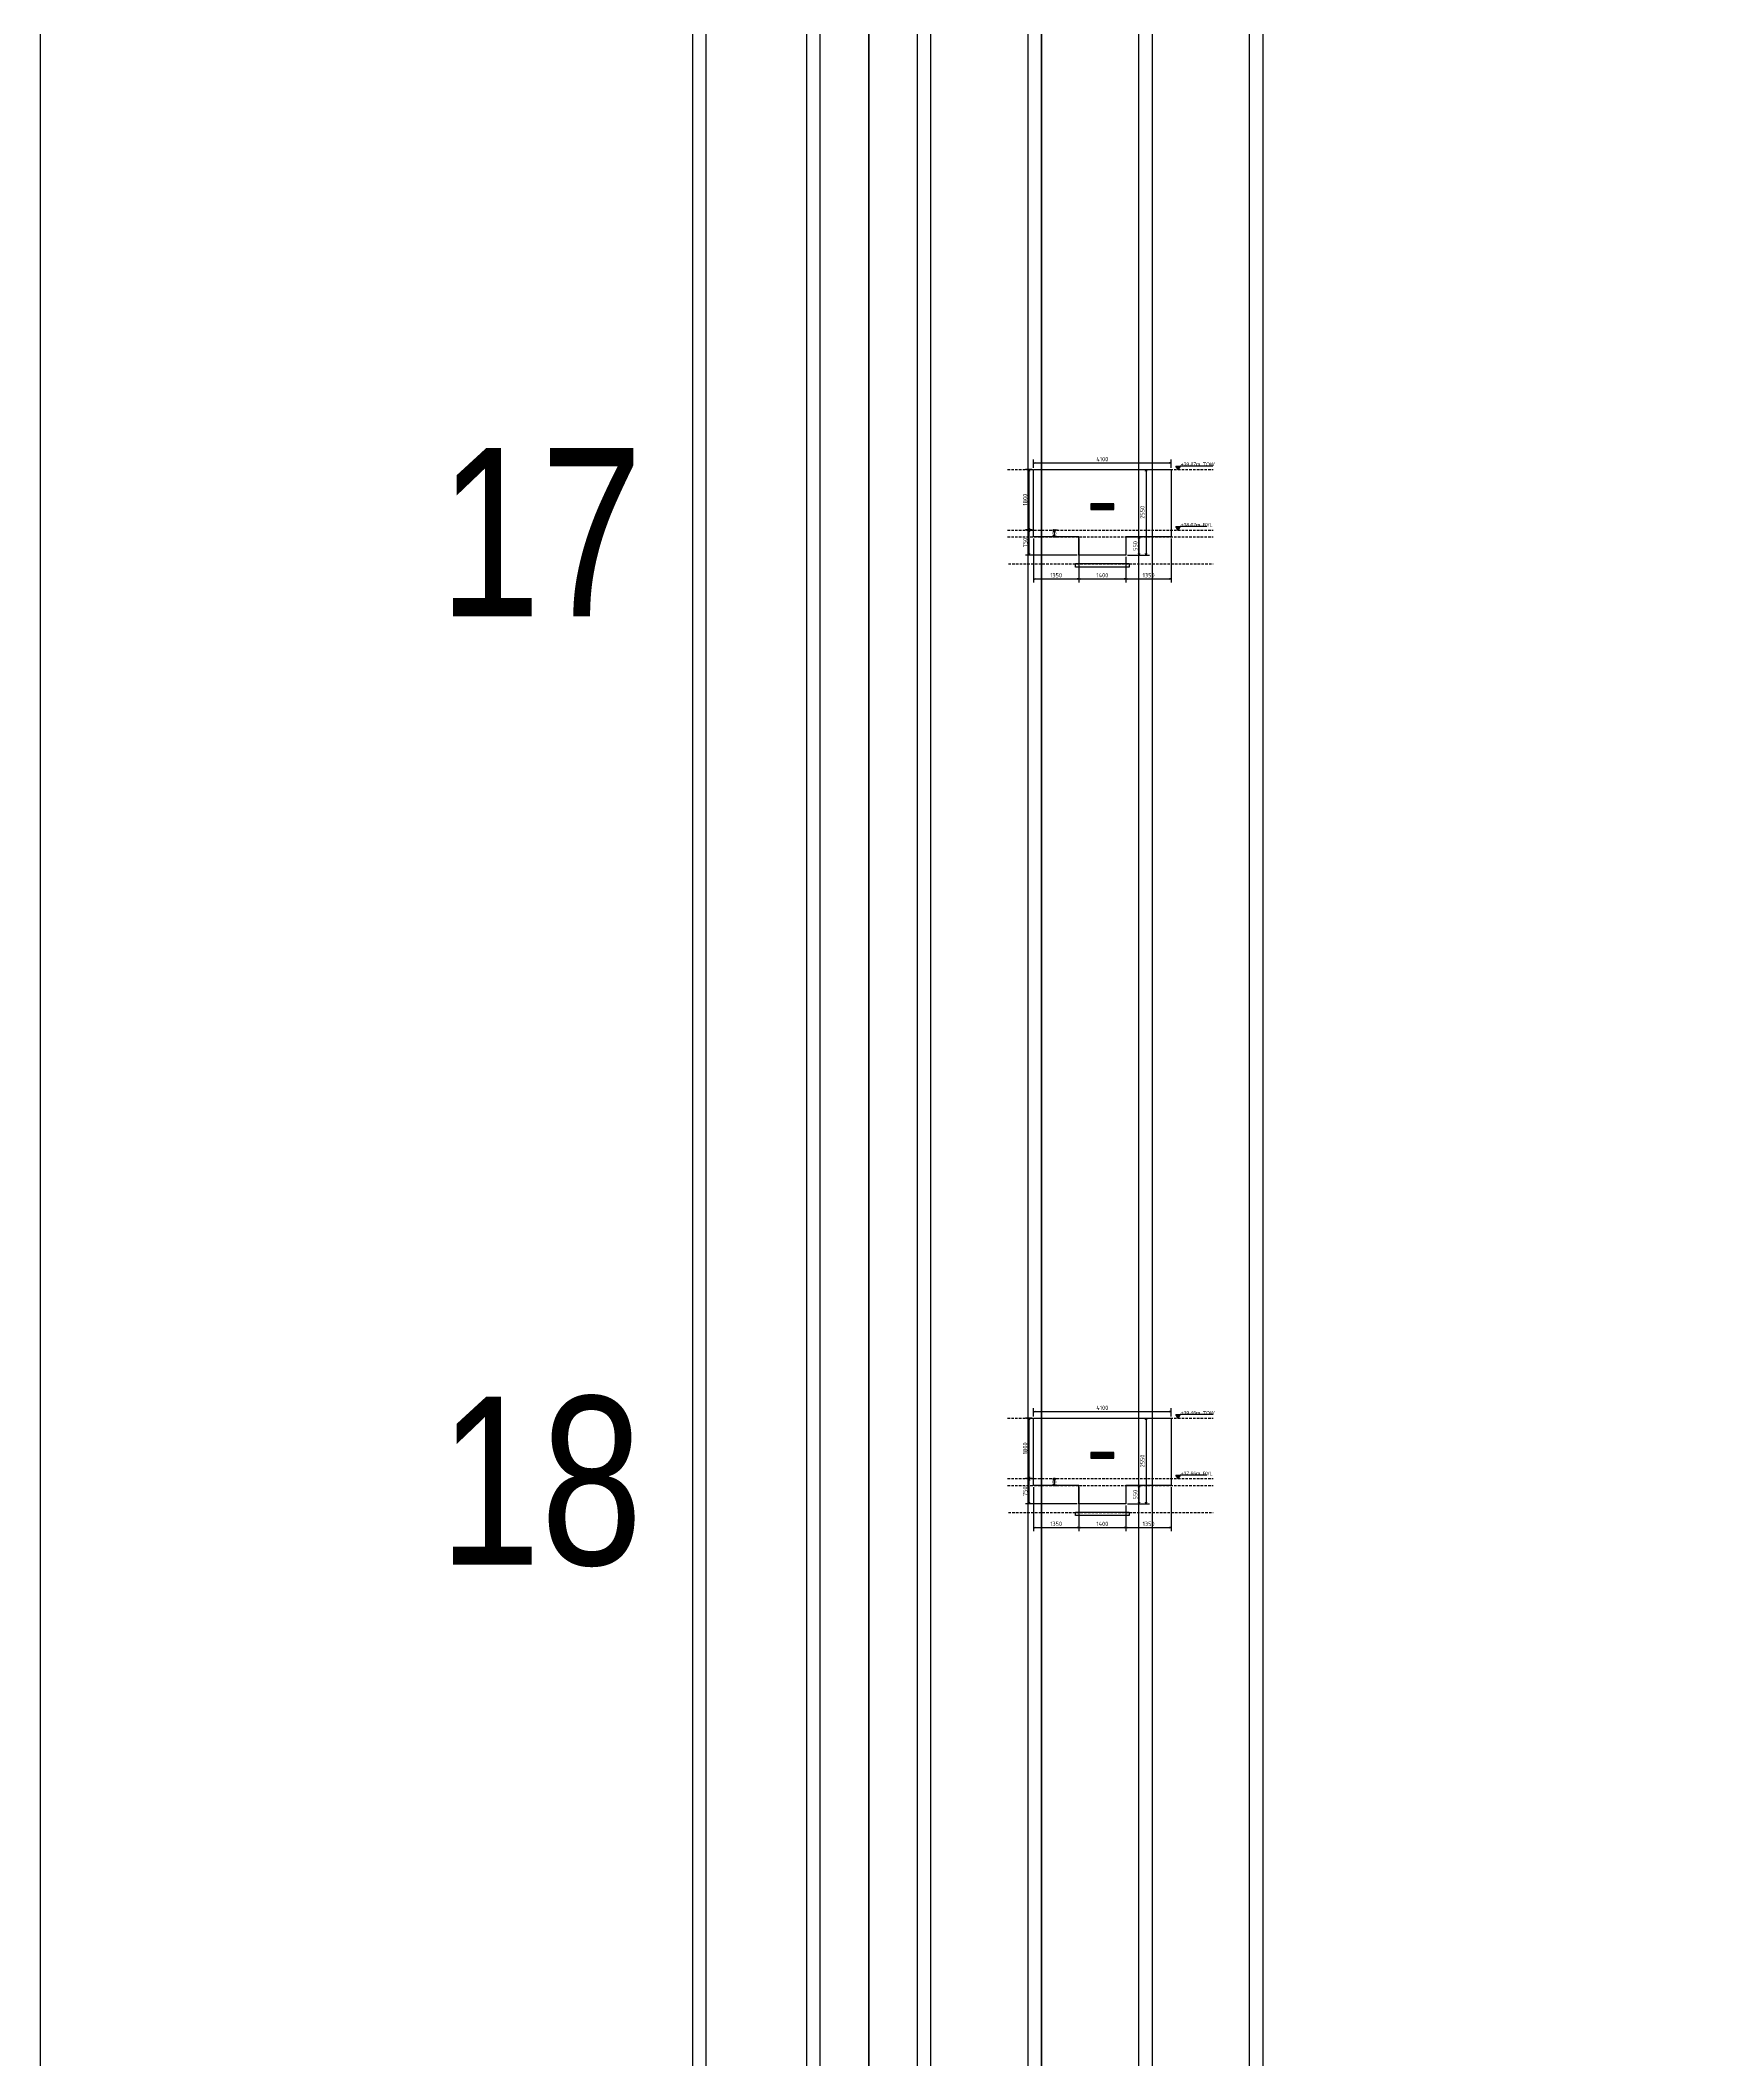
# Model space of a CAD drawing. Header units: centimetres. Extents: x -6122352 to 4157695, y -1694241 to 1947892.
# Drawn here: x 3287503 to 3336968, y 540547 to 600547 of the extents above; entities that cross this region are included whole.
import ezdxf
from ezdxf.enums import TextEntityAlignment as Align

# ---------------------------------------------------------------- set-up
doc = ezdxf.new("R2010")
doc.units = ezdxf.units.CM
doc.header["$MEASUREMENT"] = 0
doc.header["$PDMODE"] = 66
doc.header["$PDSIZE"] = 100
doc.linetypes.add('DASHED2', pattern=[0.375, 0.25, -0.125])
doc.linetypes.add('HIDDEN', pattern=[0.375, 0.25, -0.125])
for name, color, linetype in [('00-MI-DIM', 7, 'Continuous'), ('@MI-TYPE-01', 30, 'Continuous'), ('@MI-TYPE-02', 6, 'Continuous'), ('JML-Dimension', 1, 'Continuous'), ('PANEL-TAGS', 7, 'Continuous'), ('SECTION', 130, 'Continuous')]:
    doc.layers.add(name, color=color, linetype=linetype)
doc.styles.add('Arial Narrow', font='ARIALN.TTF', dxfattribs={"width": 0.95, "height": 500})
doc.styles.add('PANELTAG_STYLE', font='arial.ttf')
doc.styles.add('Schueco-BEMSTIL', font='isocpeur.ttf', dxfattribs={"width": 0.9})
doc.styles.add('txt-Pisa-std', font='arial.ttf', dxfattribs={"width": 0.8})
doc.dimstyles.new('MI- JWC-TXT-2.5 MM', dxfattribs={"dimscale": 1.5, "dimtxt": 2.5, "dimasz": 1, "dimexe": 2, "dimexo": 1, "dimgap": 1, "dimtad": 1, "dimdec": 0, "dimdsep": 46, "dimtxsty": 'Schueco-BEMSTIL', "dimblk": 'OPEN30', "dimcen": 0, "dimdle": 2, "dimclrd": 140, "dimclre": 8, "dimclrt": 40, "dimadec": 0, "dimazin": 2, "dimtfac": 1, "dimtdec": 0, "dimtix": 1, "dimtmove": 2, "dimatfit": 3, "dimldrblk": 'OPEN', "dimfxl": 2, "dimlwd": -1, "dimlwe": -1, "dimarcsym": 0})

# ---------------------------------------------------------------- blocks, each defined once
blk = doc.blocks.new('*U3095')
at = {"layer": 'JML-Dimension'}
h = blk.add_hatch(color=10, dxfattribs=at)
h.dxf.hatch_style = 1
h.paths.add_polyline_path([(0, 0), (-1.5, 2.4), (1.5, 2.4)])
blk.add_line((20.1, 2.4), (1.5, 2.4), dxfattribs=at)
blk.add_lwpolyline([(0, 0), (-1.5, 2.4), (1.5, 2.4), (0, 0)], dxfattribs=at)
at = {"color": 5, "style": 'txt-Pisa-std', "width": 0.8}
blk.add_attdef('+0.0', text='', height=2.5, dxfattribs=at).set_placement((1.9, 2.4), align=Align.BOTTOM_LEFT)
blk = doc.blocks.new('*U1106')
at = {"layer": 'JML-Dimension'}
h = blk.add_hatch(color=10, dxfattribs=at)
h.dxf.hatch_style = 1
h.paths.add_polyline_path([(0, 0), (-1.5, 2.4), (1.5, 2.4)])
blk.add_line((24.3, 2.4), (1.5, 2.4), dxfattribs=at)
blk.add_lwpolyline([(0, 0), (-1.5, 2.4), (1.5, 2.4), (0, 0)], dxfattribs=at)
at = {"color": 5, "style": 'txt-Pisa-std', "width": 0.8}
blk.add_attdef('+0.0', text='', height=2.5, dxfattribs=at).set_placement((1.9, 2.4), align=Align.BOTTOM_LEFT)
blk = doc.blocks.new('T2-ELE FT')
at = {"color": 12, "linetype": 'HIDDEN', "ltscale": 5, "const_width": 2}
blk.add_lwpolyline([(30306558, 1676366), (30306558, 1676866), (30307958, 1676866), (30307958, 1676366)], dxfattribs=at)
at = {"color": 8, "ltscale": 20}
blk.add_lwpolyline([(30306458, 1676116), (30308058, 1676116), (30308058, 1676016), (30306458, 1676016)], close=True, dxfattribs=at)
at = {"color": 12, "ltscale": 20, "const_width": 2}
blk.add_lwpolyline([(30306558, 1676366), (30307958, 1676366), (30307958, 1676116), (30306558, 1676116)], close=True, dxfattribs=at)
blk = doc.blocks.new('_Open30')
at = {"color": 0, "linetype": 'ByBlock', "lineweight": -2}
for p, q in [((-1, 0.3), (0, 0)), ((0, 0), (-1, -0.3)), ((0, 0), (-1, 0))]:
    blk.add_line(p, q, dxfattribs=at)
blk = doc.blocks.new('*D3120')
at = {"layer": '00-MI-DIM', "color": 8, "transparency": 16777216}
for p, q in [((3317017, 587849), (3317017, 588091)), ((3321117, 587849), (3321117, 588091))]:
    blk.add_line(p, q, dxfattribs=at)
at = {"layer": '00-MI-DIM', "color": 140, "transparency": 16777216}
blk.add_line((3317067, 587991), (3321067, 587991), dxfattribs=at)
at = {"layer": 'Defpoints', "color": 0, "transparency": 16777216}
for p in [(3317017, 587799), (3321117, 587991), (3321117, 587799)]:
    blk.add_point(p, dxfattribs=at)
at = {"layer": '00-MI-DIM', "color": 140, "transparency": 16777216, "xscale": 50, "yscale": 50, "zscale": 50, "rotation": 180}
blk.add_blockref('_Open30', (3317017, 587991), dxfattribs=at)
at = {"layer": '00-MI-DIM', "color": 140, "transparency": 16777216, "xscale": 50, "yscale": 50, "zscale": 50}
blk.add_blockref('_Open30', (3321117, 587991), dxfattribs=at)
at = {"layer": '00-MI-DIM', "color": 40, "transparency": 16777216, "insert": (3319067, 588104), "char_height": 125, "attachment_point": 5, "style": 'Schueco-BEMSTIL'}
blk.add_mtext('4100', dxfattribs=at)
blk = doc.blocks.new('_Open')
at = {"color": 0, "linetype": 'ByBlock', "lineweight": -2}
for p, q in [((-1, 0), (0, 0)), ((-1, 0), (0, 0)), ((0, 0), (-1, 0))]:
    blk.add_line(p, q, dxfattribs=at)
blk = doc.blocks.new('*D3121')
at = {"layer": '00-MI-DIM', "color": 8, "transparency": 16777216}
for p, q in [((3316967, 587799), (3316785, 587799)), ((3316982, 585999), (3316785, 585999))]:
    blk.add_line(p, q, dxfattribs=at)
at = {"layer": '00-MI-DIM', "color": 140, "transparency": 16777216}
blk.add_line((3316885, 587749), (3316885, 586049), dxfattribs=at)
at = {"layer": 'Defpoints', "color": 0, "transparency": 16777216}
for p in [(3317017, 587799), (3316885, 585999), (3317032, 585999)]:
    blk.add_point(p, dxfattribs=at)
at = {"layer": '00-MI-DIM', "color": 140, "transparency": 16777216, "xscale": 50, "yscale": 50, "zscale": 50}
for p, rotation in [((3316885, 587799), 90), ((3316885, 585999), 270)]:
    blk.add_blockref('_Open30', p, dxfattribs=dict(at, rotation=rotation))
at = {"layer": '00-MI-DIM', "color": 40, "transparency": 16777216, "insert": (3316773, 586899), "char_height": 125, "attachment_point": 5, "rotation": 90, "style": 'Schueco-BEMSTIL'}
blk.add_mtext('1800', dxfattribs=at)
blk = doc.blocks.new('*D3122')
at = {"layer": '00-MI-DIM', "color": 8, "transparency": 16777216}
for p, q in [((3316967, 585999), (3316785, 585999)), ((3318317, 585249), (3316785, 585249))]:
    blk.add_line(p, q, dxfattribs=at)
at = {"layer": '00-MI-DIM', "color": 140, "transparency": 16777216}
blk.add_line((3316885, 585949), (3316885, 585299), dxfattribs=at)
at = {"layer": 'Defpoints', "color": 0, "transparency": 16777216}
for p in [(3317017, 585999), (3316885, 585249), (3318367, 585249)]:
    blk.add_point(p, dxfattribs=at)
at = {"layer": '00-MI-DIM', "color": 140, "transparency": 16777216, "xscale": 50, "yscale": 50, "zscale": 50}
for p, rotation in [((3316885, 585999), 90), ((3316885, 585249), 270)]:
    blk.add_blockref('_Open30', p, dxfattribs=dict(at, rotation=rotation))
at = {"layer": '00-MI-DIM', "color": 40, "transparency": 16777216, "insert": (3316773, 585624), "char_height": 125, "attachment_point": 5, "rotation": 90, "style": 'Schueco-BEMSTIL'}
blk.add_mtext('750', dxfattribs=at)
blk = doc.blocks.new('*D3115')
at = {"layer": '00-MI-DIM', "color": 140, "transparency": 16777216}
blk.add_line((3317635, 585949), (3317635, 585849), dxfattribs=at)
at = {"layer": '00-MI-DIM', "color": 8, "transparency": 16777216}
for p, q in [((3317657, 585999), (3317735, 585999)), ((3317657, 585799), (3317735, 585799))]:
    blk.add_line(p, q, dxfattribs=at)
at = {"layer": 'Defpoints', "color": 0, "transparency": 16777216}
for p in [(3317607, 585999), (3317607, 585799), (3317635, 585799)]:
    blk.add_point(p, dxfattribs=at)
at = {"layer": '00-MI-DIM', "color": 140, "transparency": 16777216, "xscale": 50, "yscale": 50, "zscale": 50}
for p, rotation in [((3317635, 585999), 90), ((3317635, 585799), 270)]:
    blk.add_blockref('_Open30', p, dxfattribs=dict(at, rotation=rotation))
at = {"layer": '00-MI-DIM', "color": 40, "transparency": 16777216, "insert": (3317638, 585899), "char_height": 125, "attachment_point": 5, "rotation": 90, "style": 'Schueco-BEMSTIL'}
blk.add_mtext('200', dxfattribs=at)
blk = doc.blocks.new('*D3116')
at = {"layer": '00-MI-DIM', "color": 8, "transparency": 16777216}
for p, q in [((3320362, 587799), (3320468, 587799)), ((3319817, 585249), (3320468, 585249))]:
    blk.add_line(p, q, dxfattribs=at)
at = {"layer": '00-MI-DIM', "color": 140, "transparency": 16777216}
blk.add_line((3320368, 587749), (3320368, 585299), dxfattribs=at)
at = {"layer": 'Defpoints', "color": 0, "transparency": 16777216}
for p in [(3320312, 587799), (3319767, 585249), (3320368, 585249)]:
    blk.add_point(p, dxfattribs=at)
at = {"layer": '00-MI-DIM', "color": 140, "transparency": 16777216, "xscale": 50, "yscale": 50, "zscale": 50}
for p, rotation in [((3320368, 587799), 90), ((3320368, 585249), 270)]:
    blk.add_blockref('_Open30', p, dxfattribs=dict(at, rotation=rotation))
at = {"layer": '00-MI-DIM', "color": 40, "transparency": 16777216, "insert": (3320256, 586524), "char_height": 125, "attachment_point": 5, "rotation": 90, "style": 'Schueco-BEMSTIL'}
blk.add_mtext('2550', dxfattribs=at)
blk = doc.blocks.new('*D3117')
at = {"layer": '00-MI-DIM', "color": 8, "transparency": 16777216}
for p, q in [((3317017, 585749), (3317017, 584443)), ((3318367, 585749), (3318367, 584443))]:
    blk.add_line(p, q, dxfattribs=at)
at = {"layer": '00-MI-DIM', "color": 140, "transparency": 16777216}
blk.add_line((3317067, 584543), (3318317, 584543), dxfattribs=at)
at = {"layer": 'Defpoints', "color": 0, "transparency": 16777216}
for p in [(3317017, 585799), (3318367, 585799), (3318367, 584543)]:
    blk.add_point(p, dxfattribs=at)
at = {"layer": '00-MI-DIM', "color": 140, "transparency": 16777216, "xscale": 50, "yscale": 50, "zscale": 50, "rotation": 180}
blk.add_blockref('_Open30', (3317017, 584543), dxfattribs=at)
at = {"layer": '00-MI-DIM', "color": 140, "transparency": 16777216, "xscale": 50, "yscale": 50, "zscale": 50}
blk.add_blockref('_Open30', (3318367, 584543), dxfattribs=at)
at = {"layer": '00-MI-DIM', "color": 40, "transparency": 16777216, "insert": (3317692, 584655), "char_height": 125, "attachment_point": 5, "style": 'Schueco-BEMSTIL'}
blk.add_mtext('1350', dxfattribs=at)
blk = doc.blocks.new('*D3118')
at = {"layer": '00-MI-DIM', "color": 8, "transparency": 16777216}
for p, q in [((3318367, 585749), (3318367, 584443)), ((3319767, 585199), (3319767, 584443))]:
    blk.add_line(p, q, dxfattribs=at)
at = {"layer": '00-MI-DIM', "color": 140, "transparency": 16777216}
blk.add_line((3318417, 584543), (3319717, 584543), dxfattribs=at)
at = {"layer": 'Defpoints', "color": 0, "transparency": 16777216}
for p in [(3318367, 585799), (3319767, 585249), (3319767, 584543)]:
    blk.add_point(p, dxfattribs=at)
at = {"layer": '00-MI-DIM', "color": 140, "transparency": 16777216, "xscale": 50, "yscale": 50, "zscale": 50, "rotation": 180}
blk.add_blockref('_Open30', (3318367, 584543), dxfattribs=at)
at = {"layer": '00-MI-DIM', "color": 140, "transparency": 16777216, "xscale": 50, "yscale": 50, "zscale": 50}
blk.add_blockref('_Open30', (3319767, 584543), dxfattribs=at)
at = {"layer": '00-MI-DIM', "color": 40, "transparency": 16777216, "insert": (3319067, 584655), "char_height": 125, "attachment_point": 5, "style": 'Schueco-BEMSTIL'}
blk.add_mtext('1400', dxfattribs=at)
blk = doc.blocks.new('*D3119')
at = {"layer": '00-MI-DIM', "color": 8, "transparency": 16777216}
for p, q in [((3321117, 585749), (3321117, 584443)), ((3319767, 585199), (3319767, 584443))]:
    blk.add_line(p, q, dxfattribs=at)
at = {"layer": '00-MI-DIM', "color": 140, "transparency": 16777216}
blk.add_line((3319817, 584543), (3321067, 584543), dxfattribs=at)
at = {"layer": 'Defpoints', "color": 0, "transparency": 16777216}
for p in [(3321117, 585799), (3319767, 585249), (3321117, 584543)]:
    blk.add_point(p, dxfattribs=at)
at = {"layer": '00-MI-DIM', "color": 140, "transparency": 16777216, "xscale": 50, "yscale": 50, "zscale": 50, "rotation": 180}
blk.add_blockref('_Open30', (3319767, 584543), dxfattribs=at)
at = {"layer": '00-MI-DIM', "color": 140, "transparency": 16777216, "xscale": 50, "yscale": 50, "zscale": 50}
blk.add_blockref('_Open30', (3321117, 584543), dxfattribs=at)
at = {"layer": '00-MI-DIM', "color": 40, "transparency": 16777216, "insert": (3320442, 584655), "char_height": 125, "attachment_point": 5, "style": 'Schueco-BEMSTIL'}
blk.add_mtext('1350', dxfattribs=at)
blk = doc.blocks.new('*D3114')
at = {"layer": '@MI-TYPE-02', "color": 8, "transparency": 16777216}
for p, q in [((3319817, 585799), (3320259, 585799)), ((3319817, 585249), (3320259, 585249))]:
    blk.add_line(p, q, dxfattribs=at)
at = {"layer": '@MI-TYPE-02', "color": 140, "transparency": 16777216}
blk.add_line((3320159, 585299), (3320159, 585749), dxfattribs=at)
at = {"layer": 'Defpoints', "color": 0, "transparency": 16777216}
for p in [(3319767, 585799), (3320159, 585799), (3319767, 585249)]:
    blk.add_point(p, dxfattribs=at)
at = {"layer": '@MI-TYPE-02', "color": 140, "transparency": 16777216, "xscale": 50, "yscale": 50, "zscale": 50}
for p, rotation in [((3320159, 585799), 90), ((3320159, 585249), 270)]:
    blk.add_blockref('_Open30', p, dxfattribs=dict(at, rotation=rotation))
at = {"layer": '@MI-TYPE-02', "color": 40, "transparency": 16777216, "insert": (3320046, 585524), "char_height": 125, "attachment_point": 5, "rotation": 90, "style": 'Schueco-BEMSTIL'}
blk.add_mtext('550', dxfattribs=at)
blk = doc.blocks.new('*D3128')
at = {"layer": '00-MI-DIM', "color": 8, "transparency": 16777216}
for p, q in [((3317017, 559660), (3317017, 559903)), ((3321117, 559660), (3321117, 559903))]:
    blk.add_line(p, q, dxfattribs=at)
at = {"layer": '00-MI-DIM', "color": 140, "transparency": 16777216}
blk.add_line((3317067, 559803), (3321067, 559803), dxfattribs=at)
at = {"layer": 'Defpoints', "color": 0, "transparency": 16777216}
for p in [(3321117, 559803), (3317017, 559610), (3321117, 559610)]:
    blk.add_point(p, dxfattribs=at)
at = {"layer": '00-MI-DIM', "color": 140, "transparency": 16777216, "xscale": 50, "yscale": 50, "zscale": 50, "rotation": 180}
blk.add_blockref('_Open30', (3317017, 559803), dxfattribs=at)
at = {"layer": '00-MI-DIM', "color": 140, "transparency": 16777216, "xscale": 50, "yscale": 50, "zscale": 50}
blk.add_blockref('_Open30', (3321117, 559803), dxfattribs=at)
at = {"layer": '00-MI-DIM', "color": 40, "transparency": 16777216, "insert": (3319067, 559915), "char_height": 125, "attachment_point": 5, "style": 'Schueco-BEMSTIL'}
blk.add_mtext('4100', dxfattribs=at)
blk = doc.blocks.new('*D3129')
at = {"layer": '00-MI-DIM', "color": 8, "transparency": 16777216}
for p, q in [((3316967, 559610), (3316785, 559610)), ((3316982, 557810), (3316785, 557810))]:
    blk.add_line(p, q, dxfattribs=at)
at = {"layer": '00-MI-DIM', "color": 140, "transparency": 16777216}
blk.add_line((3316885, 559560), (3316885, 557860), dxfattribs=at)
at = {"layer": 'Defpoints', "color": 0, "transparency": 16777216}
for p in [(3317017, 559610), (3316885, 557810), (3317032, 557810)]:
    blk.add_point(p, dxfattribs=at)
at = {"layer": '00-MI-DIM', "color": 140, "transparency": 16777216, "xscale": 50, "yscale": 50, "zscale": 50}
for p, rotation in [((3316885, 559610), 90), ((3316885, 557810), 270)]:
    blk.add_blockref('_Open30', p, dxfattribs=dict(at, rotation=rotation))
at = {"layer": '00-MI-DIM', "color": 40, "transparency": 16777216, "insert": (3316773, 558710), "char_height": 125, "attachment_point": 5, "rotation": 90, "style": 'Schueco-BEMSTIL'}
blk.add_mtext('1800', dxfattribs=at)
blk = doc.blocks.new('*D3130')
at = {"layer": '00-MI-DIM', "color": 8, "transparency": 16777216}
for p, q in [((3316967, 557810), (3316785, 557810)), ((3318317, 557060), (3316785, 557060))]:
    blk.add_line(p, q, dxfattribs=at)
at = {"layer": '00-MI-DIM', "color": 140, "transparency": 16777216}
blk.add_line((3316885, 557760), (3316885, 557110), dxfattribs=at)
at = {"layer": 'Defpoints', "color": 0, "transparency": 16777216}
for p in [(3317017, 557810), (3316885, 557060), (3318367, 557060)]:
    blk.add_point(p, dxfattribs=at)
at = {"layer": '00-MI-DIM', "color": 140, "transparency": 16777216, "xscale": 50, "yscale": 50, "zscale": 50}
for p, rotation in [((3316885, 557810), 90), ((3316885, 557060), 270)]:
    blk.add_blockref('_Open30', p, dxfattribs=dict(at, rotation=rotation))
at = {"layer": '00-MI-DIM', "color": 40, "transparency": 16777216, "insert": (3316773, 557435), "char_height": 125, "attachment_point": 5, "rotation": 90, "style": 'Schueco-BEMSTIL'}
blk.add_mtext('750', dxfattribs=at)
blk = doc.blocks.new('*D3131')
at = {"layer": '00-MI-DIM', "color": 140, "transparency": 16777216}
blk.add_line((3317635, 557760), (3317635, 557660), dxfattribs=at)
at = {"layer": '00-MI-DIM', "color": 8, "transparency": 16777216}
for p, q in [((3317657, 557810), (3317735, 557810)), ((3317657, 557610), (3317735, 557610))]:
    blk.add_line(p, q, dxfattribs=at)
at = {"layer": 'Defpoints', "color": 0, "transparency": 16777216}
for p in [(3317607, 557810), (3317607, 557610), (3317635, 557610)]:
    blk.add_point(p, dxfattribs=at)
at = {"layer": '00-MI-DIM', "color": 140, "transparency": 16777216, "xscale": 50, "yscale": 50, "zscale": 50}
for p, rotation in [((3317635, 557810), 90), ((3317635, 557610), 270)]:
    blk.add_blockref('_Open30', p, dxfattribs=dict(at, rotation=rotation))
at = {"layer": '00-MI-DIM', "color": 40, "transparency": 16777216, "insert": (3317638, 557710), "char_height": 125, "attachment_point": 5, "rotation": 90, "style": 'Schueco-BEMSTIL'}
blk.add_mtext('200', dxfattribs=at)
blk = doc.blocks.new('*D3123')
at = {"layer": '00-MI-DIM', "color": 8, "transparency": 16777216}
for p, q in [((3320362, 559610), (3320468, 559610)), ((3319817, 557060), (3320468, 557060))]:
    blk.add_line(p, q, dxfattribs=at)
at = {"layer": '00-MI-DIM', "color": 140, "transparency": 16777216}
blk.add_line((3320368, 559560), (3320368, 557110), dxfattribs=at)
at = {"layer": 'Defpoints', "color": 0, "transparency": 16777216}
for p in [(3320312, 559610), (3319767, 557060), (3320368, 557060)]:
    blk.add_point(p, dxfattribs=at)
at = {"layer": '00-MI-DIM', "color": 140, "transparency": 16777216, "xscale": 50, "yscale": 50, "zscale": 50}
for p, rotation in [((3320368, 559610), 90), ((3320368, 557060), 270)]:
    blk.add_blockref('_Open30', p, dxfattribs=dict(at, rotation=rotation))
at = {"layer": '00-MI-DIM', "color": 40, "transparency": 16777216, "insert": (3320256, 558335), "char_height": 125, "attachment_point": 5, "rotation": 90, "style": 'Schueco-BEMSTIL'}
blk.add_mtext('2550', dxfattribs=at)
blk = doc.blocks.new('*D3124')
at = {"layer": '00-MI-DIM', "color": 8, "transparency": 16777216}
for p, q in [((3317017, 557560), (3317017, 556254)), ((3318367, 557560), (3318367, 556254))]:
    blk.add_line(p, q, dxfattribs=at)
at = {"layer": '00-MI-DIM', "color": 140, "transparency": 16777216}
blk.add_line((3317067, 556354), (3318317, 556354), dxfattribs=at)
at = {"layer": 'Defpoints', "color": 0, "transparency": 16777216}
for p in [(3317017, 557610), (3318367, 557610), (3318367, 556354)]:
    blk.add_point(p, dxfattribs=at)
at = {"layer": '00-MI-DIM', "color": 140, "transparency": 16777216, "xscale": 50, "yscale": 50, "zscale": 50, "rotation": 180}
blk.add_blockref('_Open30', (3317017, 556354), dxfattribs=at)
at = {"layer": '00-MI-DIM', "color": 140, "transparency": 16777216, "xscale": 50, "yscale": 50, "zscale": 50}
blk.add_blockref('_Open30', (3318367, 556354), dxfattribs=at)
at = {"layer": '00-MI-DIM', "color": 40, "transparency": 16777216, "insert": (3317692, 556467), "char_height": 125, "attachment_point": 5, "style": 'Schueco-BEMSTIL'}
blk.add_mtext('1350', dxfattribs=at)
blk = doc.blocks.new('*D3125')
at = {"layer": '00-MI-DIM', "color": 8, "transparency": 16777216}
for p, q in [((3318367, 557560), (3318367, 556254)), ((3319767, 557010), (3319767, 556254))]:
    blk.add_line(p, q, dxfattribs=at)
at = {"layer": '00-MI-DIM', "color": 140, "transparency": 16777216}
blk.add_line((3318417, 556354), (3319717, 556354), dxfattribs=at)
at = {"layer": 'Defpoints', "color": 0, "transparency": 16777216}
for p in [(3318367, 557610), (3319767, 557060), (3319767, 556354)]:
    blk.add_point(p, dxfattribs=at)
at = {"layer": '00-MI-DIM', "color": 140, "transparency": 16777216, "xscale": 50, "yscale": 50, "zscale": 50, "rotation": 180}
blk.add_blockref('_Open30', (3318367, 556354), dxfattribs=at)
at = {"layer": '00-MI-DIM', "color": 140, "transparency": 16777216, "xscale": 50, "yscale": 50, "zscale": 50}
blk.add_blockref('_Open30', (3319767, 556354), dxfattribs=at)
at = {"layer": '00-MI-DIM', "color": 40, "transparency": 16777216, "insert": (3319067, 556467), "char_height": 125, "attachment_point": 5, "style": 'Schueco-BEMSTIL'}
blk.add_mtext('1400', dxfattribs=at)
blk = doc.blocks.new('*D3126')
at = {"layer": '00-MI-DIM', "color": 8, "transparency": 16777216}
for p, q in [((3321117, 557560), (3321117, 556254)), ((3319767, 557010), (3319767, 556254))]:
    blk.add_line(p, q, dxfattribs=at)
at = {"layer": '00-MI-DIM', "color": 140, "transparency": 16777216}
blk.add_line((3319817, 556354), (3321067, 556354), dxfattribs=at)
at = {"layer": 'Defpoints', "color": 0, "transparency": 16777216}
for p in [(3321117, 557610), (3319767, 557060), (3321117, 556354)]:
    blk.add_point(p, dxfattribs=at)
at = {"layer": '00-MI-DIM', "color": 140, "transparency": 16777216, "xscale": 50, "yscale": 50, "zscale": 50, "rotation": 180}
blk.add_blockref('_Open30', (3319767, 556354), dxfattribs=at)
at = {"layer": '00-MI-DIM', "color": 140, "transparency": 16777216, "xscale": 50, "yscale": 50, "zscale": 50}
blk.add_blockref('_Open30', (3321117, 556354), dxfattribs=at)
at = {"layer": '00-MI-DIM', "color": 40, "transparency": 16777216, "insert": (3320442, 556467), "char_height": 125, "attachment_point": 5, "style": 'Schueco-BEMSTIL'}
blk.add_mtext('1350', dxfattribs=at)
blk = doc.blocks.new('*D3127')
at = {"layer": '@MI-TYPE-02', "color": 8, "transparency": 16777216}
for p, q in [((3319817, 557610), (3320259, 557610)), ((3319817, 557060), (3320259, 557060))]:
    blk.add_line(p, q, dxfattribs=at)
at = {"layer": '@MI-TYPE-02', "color": 140, "transparency": 16777216}
blk.add_line((3320159, 557110), (3320159, 557560), dxfattribs=at)
at = {"layer": 'Defpoints', "color": 0, "transparency": 16777216}
for p in [(3319767, 557610), (3320159, 557610), (3319767, 557060)]:
    blk.add_point(p, dxfattribs=at)
at = {"layer": '@MI-TYPE-02', "color": 140, "transparency": 16777216, "xscale": 50, "yscale": 50, "zscale": 50}
for p, rotation in [((3320159, 557610), 90), ((3320159, 557060), 270)]:
    blk.add_blockref('_Open30', p, dxfattribs=dict(at, rotation=rotation))
at = {"layer": '@MI-TYPE-02', "color": 40, "transparency": 16777216, "insert": (3320046, 557335), "char_height": 125, "attachment_point": 5, "rotation": 90, "style": 'Schueco-BEMSTIL'}
blk.add_mtext('550', dxfattribs=at)
blk = doc.blocks.new('PANELTAG')
at = {"layer": 'PANEL-TAGS', "color": 1}
blk.add_lwpolyline([(-13.5, -3.3), (13.5, -3.3), (13.5, 3.3), (-13.5, 3.3)], close=True, dxfattribs=at)
at = {"layer": 'PANEL-TAGS', "color": 40, "true_color": 0xffd700}
blk.add_solid([(-13.5, -3.3), (13.5, -3.3), (-13.5, 3.3), (13.5, 3.3)], dxfattribs=at)
at = {"layer": 'PANEL-TAGS', "color": 5, "style": 'PANELTAG_STYLE', "width": 0.85}
blk.add_attdef('TAGNO', text='', height=3, dxfattribs=at).set_placement((0, 0), align=Align.MIDDLE)
blk = doc.blocks.new('T3-PANEL ELEV STD')
at = {"layer": '@MI-TYPE-02', "color": 30, "const_width": 2.5}
blk.add_lwpolyline([(0, 0), (4095, 0), (4095, -2000), (2747.5, -2000), (2747.5, -2550), (1347.5, -2550), (1347.5, -2000), (0, -2000)], close=True, dxfattribs=at)

msp = doc.modelspace()

# ---------------------------------------------------------------- linework, layer by layer
at = {"layer": '00-MI-DIM', "color": 6}
msp.add_lwpolyline([(3287503.15085, 660547.56298), (3885407.02953, 660547.56298), (3885407.02953, 425989.90973), (3287503.15085, 425989.90973)], close=True, dxfattribs=at)
at = {"layer": '@MI-TYPE-01', "color": 8}
for p in [(3306895.54795, 66904.0793), (3307295.54794, 66904.00839), (3310281.84683, 66900.55936), (3310681.84682, 66900.48846), (3312122.06028, 66900.20124), (3312132.06217, 66903.03596), (3313572.33455, 66900.47028), (3313972.33495, 66902.70944), (3316862.82259, 66902.19709), (3317262.82226, 66900.31029), (3317272.79744, 66900.30452), (3320153.31016, 66901.25174), (3320553.31015, 66901.18084), (3323443.7977, 66900.20302), (3323843.77352, 66899.97153)]:
    msp.add_xline(p, (0, 1), dxfattribs=at)
at = {"layer": '@MI-TYPE-02', "color": 160, "linetype": 'DASHED2', "ltscale": 300}
for points in [[(3316250.22701, 587798.538), (3322356.10019, 587798.538)], [(3316250.22701, 585998.538), (3322356.10019, 585998.538)], [(3316250.22701, 585798.538), (3322356.10019, 585798.538)], [(3316275.05048, 584988.538), (3322356.10019, 584988.538)], [(3316250.22701, 559610.20824), (3322356.10019, 559610.20824)], [(3316250.22701, 557810.20824), (3322356.10019, 557810.20824)], [(3316250.22701, 557610.20824), (3322356.10019, 557610.20824)], [(3316275.05048, 556800.20824), (3322356.10019, 556800.20824)]]:
    msp.add_lwpolyline(points, dxfattribs=at)
at = {"layer": '@MI-TYPE-02', "color": 30}
for points in [[(3317016.60087, 587798.538), (3321116.60087, 587798.538), (3321116.60087, 585798.538), (3319766.60087, 585798.538), (3319766.60087, 585248.538), (3318366.60087, 585248.538), (3318366.60087, 585798.538), (3317016.60087, 585798.538)], [(3317016.60087, 559610.20824), (3321116.60087, 559610.20824), (3321116.60087, 557610.20824), (3319766.60087, 557610.20824), (3319766.60087, 557060.20824), (3318366.60087, 557060.20824), (3318366.60087, 557610.20824), (3317016.60087, 557610.20824)]]:
    msp.add_lwpolyline(points, close=True, dxfattribs=at)

# ---------------------------------------------------------------- block references
at = {"color": 2}
for p in [(-26988191.5607, -1091117.33576), (-26988191.5607, -1119305.66552)]:
    msp.add_blockref('T2-ELE FT', p, dxfattribs=at)
at = {"layer": '@MI-TYPE-01'}
msp.add_blockref('T3-PANEL ELEV STD', (3317016.60087, 587798.538), dxfattribs=at)
at = {"layer": 'PANEL-TAGS', "color": 94}
ref = msp.add_blockref('PANELTAG', (3319066.60087, 586689.08984), dxfattribs=dict(at, xscale=25, yscale=25, zscale=25))
ref.add_attrib('TAGNO', 'T2-G5-070', dxfattribs={"color": 5, "height": 75, "style": 'PANELTAG_STYLE', "width": 0.85}).set_placement((3319066.60087, 586689.08984), align=Align.MIDDLE_CENTER)
ref = msp.add_blockref('PANELTAG', (3319066.60087, 558500.76008), dxfattribs=dict(at, xscale=25, yscale=25, zscale=25))
ref.add_attrib('TAGNO', 'T2-G5-071', dxfattribs={"color": 5, "height": 75, "style": 'PANELTAG_STYLE', "width": 0.85}).set_placement((3319066.60087, 558500.76008), align=Align.MIDDLE_CENTER)
at = {"layer": 'SECTION', "color": 6}
ref = msp.add_blockref('*U1106', (3321318.86115, 587798.538), dxfattribs=dict(at, xscale=42.30147098076819, yscale=42.30147098076819, zscale=42.30147098076819))
ref.add_attrib('+0.0', '+39.87m  TOW', (3321397.9898, 587898.79507), dxfattribs={"layer": 'JML-Dimension', "color": 5, "height": 105.7536775, "style": 'txt-Pisa-std', "width": 0.8})
ref = msp.add_blockref('*U3095', (3321318.86115, 585998.538), dxfattribs=dict(at, xscale=42.30147098076819, yscale=42.30147098076819, zscale=42.30147098076819))
ref.add_attrib('+0.0', '+38.07m  BYL', (3321397.9898, 586098.79507), dxfattribs={"layer": 'JML-Dimension', "color": 5, "height": 105.7536775, "style": 'txt-Pisa-std', "width": 0.8})
ref = msp.add_blockref('*U1106', (3321318.86115, 559610.20824), dxfattribs=dict(at, xscale=42.30147098076819, yscale=42.30147098076819, zscale=42.30147098076819))
ref.add_attrib('+0.0', '+39.46m  TOW', (3321397.9898, 559710.46531), dxfattribs={"layer": 'JML-Dimension', "color": 5, "height": 105.7536775, "style": 'txt-Pisa-std', "width": 0.8})
ref = msp.add_blockref('*U3095', (3321318.86115, 557810.20824), dxfattribs=dict(at, xscale=42.30147098076819, yscale=42.30147098076819, zscale=42.30147098076819))
ref.add_attrib('+0.0', '+37.66m  BYL', (3321397.9898, 557910.46531), dxfattribs={"layer": 'JML-Dimension', "color": 5, "height": 105.7536775, "style": 'txt-Pisa-std', "width": 0.8})

# ---------------------------------------------------------------- texts
at = {"layer": '00-MI-DIM', "color": 6, "char_height": 5000, "attachment_point": 1, "style": 'Arial Narrow'}
for s, insert in [('17', (3299348.78544, 588437.09908)), ('18', (3299348.78544, 560250.05582))]:
    msp.add_mtext_dynamic_manual_height_columns(s, width=73699.0314771, gutter_width=2500, heights=[0], dxfattribs=dict(at, insert=insert))

# ---------------------------------------------------------------- dimensions: what is measured, and where the dimension line sits
at = {"layer": '00-MI-DIM', "color": 30}
for base, p1, p2, picture, middle in [((3321116.60087, 587991.3084), (3317016.60087, 587798.538), (3321116.60087, 587798.538), '*D3120', (3319066.60087, 588103.8084)), ((3318366.60087, 584542.68901), (3317016.60087, 585798.538), (3318366.60087, 585798.538), '*D3117', (3317691.60087, 584655.18901)), ((3319766.60087, 584542.68901), (3318366.60087, 585798.538), (3319766.60087, 585248.538), '*D3118', (3319066.60087, 584655.18901)), ((3321116.60087, 584542.68901), (3319766.60087, 585248.538), (3321116.60087, 585798.538), '*D3119', (3320441.60087, 584655.18901)), ((3321116.60087, 559802.97864), (3317016.60087, 559610.20824), (3321116.60087, 559610.20824), '*D3128', (3319066.60087, 559915.47864)), ((3318366.60087, 556354.35924), (3317016.60087, 557610.20824), (3318366.60087, 557610.20824), '*D3124', (3317691.60087, 556466.85924)), ((3319766.60087, 556354.35924), (3318366.60087, 557610.20824), (3319766.60087, 557060.20824), '*D3125', (3319066.60087, 556466.85924)), ((3321116.60087, 556354.35924), (3319766.60087, 557060.20824), (3321116.60087, 557610.20824), '*D3126', (3320441.60087, 556466.85924))]:
    dim = msp.add_linear_dim(base=base, p1=p1, p2=p2, dimstyle='MI- JWC-TXT-2.5 MM', dxfattribs=at)
    dim.commit()
    dim.dimension.update_dxf_attribs({"geometry": picture, "text_midpoint": middle})
for base, p1, p2, picture, middle in [((3316885.33859, 585998.538), (3317016.60087, 587798.538), (3317032.35651, 585998.538), '*D3121', (3316772.83859, 586898.538)), ((3320368.24546, 585248.538), (3320312.45275, 587798.538), (3319766.60087, 585248.538), '*D3116', (3320255.74546, 586523.538)), ((3316885.33859, 585248.538), (3317016.60087, 585998.538), (3318366.60087, 585248.538), '*D3122', (3316772.83859, 585623.538)), ((3316885.33859, 557810.20824), (3317016.60087, 559610.20824), (3317032.35651, 557810.20824), '*D3129', (3316772.83859, 558710.20824)), ((3320368.24546, 557060.20824), (3320312.45275, 559610.20824), (3319766.60087, 557060.20824), '*D3123', (3320255.74546, 558335.20824)), ((3316885.33859, 557060.20824), (3317016.60087, 557810.20824), (3318366.60087, 557060.20824), '*D3130', (3316772.83859, 557435.20824))]:
    dim = msp.add_linear_dim(base=base, p1=p1, p2=p2, angle=90, dimstyle='MI- JWC-TXT-2.5 MM', dxfattribs=at)
    dim.commit()
    dim.dimension.update_dxf_attribs({"geometry": picture, "text_midpoint": middle})
for base, p1, p2, picture, middle in [((3317635.46871, 585798.538), (3317606.65621, 585998.538), (3317606.65621, 585798.538), '*D3115', (3317637.96871, 585898.538)), ((3317635.46871, 557610.20824), (3317606.65621, 557810.20824), (3317606.65621, 557610.20824), '*D3131', (3317637.96871, 557710.20824))]:
    dim = msp.add_linear_dim(base=base, p1=p1, p2=p2, angle=90, dimstyle='MI- JWC-TXT-2.5 MM', dxfattribs=at)
    dim.commit()
    dim.dimension.update_dxf_attribs({"geometry": picture, "text_midpoint": middle, "dimtype": 160})
at = {"layer": '@MI-TYPE-02', "color": 94}
for base, p1, p2, picture, middle in [((3320158.55527, 585798.538), (3319766.60087, 585248.538), (3319766.60087, 585798.538), '*D3114', (3320046.05527, 585523.538)), ((3320158.55527, 557610.20824), (3319766.60087, 557060.20824), (3319766.60087, 557610.20824), '*D3127', (3320046.05527, 557335.20824))]:
    dim = msp.add_linear_dim(base=base, p1=p1, p2=p2, angle=90, dimstyle='MI- JWC-TXT-2.5 MM', dxfattribs=at)
    dim.commit()
    dim.dimension.update_dxf_attribs({"geometry": picture, "text_midpoint": middle})

doc.saveas('drawing.dxf')
